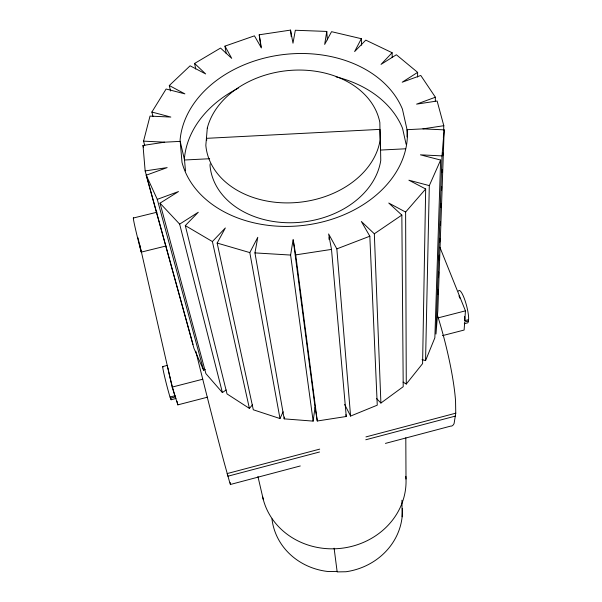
<?xml version="1.0" encoding="UTF-8"?>
<svg xmlns="http://www.w3.org/2000/svg" width="602" height="602" viewBox="0 0 602 602"><rect width="100%" height="100%" fill="white"/><g stroke="black" fill="none" stroke-linecap="round" stroke-linejoin="round"><path stroke-width="0.9" d="M417.592 77.056L417.63 72.375L396.364 54.752L381.043 64.376L392.128 52.728L365.768 40.116L354.623 51.576L361.335 38.701L331.559 31.68L324.674 44.413L326.773 31.432L295.334 30.258L292.986 43.186L290.54 30.1L259.214 34.788L260.877 46.903M422.062 359.575L425.561 360.636L429.309 185.619L408.886 180.201L425.674 188.975L422.596 363.616L406.275 384.038L403.054 382.104M435.291 100.97L435.389 97.231L420.775 75.461L402.211 82.211L417.63 72.375M458.378 291.157A16.751 3.446 75.4 0 1 464.24 298.344A16.751 3.446 75.4 0 1 468.649 318.104L468.597 319.654L464.774 320.64L464.819 319.09A16.751 3.394 75.4 0 0 464.631 316.592M407.072 136.932L407.057 129.686L422.935 128.866L444.178 129.859L442.003 155.895L420.444 154.834L440.634 160.057L434.855 337.79L425.561 360.636M442.003 155.895L435.983 334.057L437.835 310.534L444.178 129.859M437.955 294.566L438.121 289.878M438.542 277.68L438.738 272.051M439.159 259.861L439.325 255.165M439.776 242.034L439.904 238.279M440.363 225.148L440.491 221.393M440.973 207.321L441.108 203.574M441.559 190.435L441.687 186.688M442.177 172.616L442.274 169.802M442.763 155.73L442.861 152.916M443.381 137.903L443.471 135.089M443.636 130.401L443.802 125.705L437.135 101.023L416.592 104.131L435.389 97.231M385.446 443.396L450.68 426.111A87.892 15.073 75.2 0 0 454.096 423.499L455.759 413.19L455.548 400.789A87.892 15.073 75.2 0 0 437.451 315.237M464.774 320.64L465.444 310.85L439.874 247.234M464.292 323.718L467.333 322.935A16.751 3.446 75.4 0 0 468.115 322.363L468.597 319.654M210.166 163.849L210.023 165.573A86.011 65.513 -6.8 0 0 293.445 222.71A86.011 65.513 -6.8 0 0 380.765 160.41L380.449 143.208M252.434 404.875L249.401 408.397L212.393 241.552L225.329 227.962L217.156 243.065L253.307 409.781L279.99 418.548L249.807 252.592L257.776 237.301L254.947 252.9L284.174 418.864L313.138 421.114L315.042 407.245L293.264 240.318M284.174 418.864L284.453 417.028M313.138 421.114L290.608 255.06L293.144 239.385L295.717 254.879L317.277 421.001L346.255 416.494L331.499 249.401L328.617 233.96L336.842 248.874L350.582 416.072L377.266 405.169L369.824 236.21L361.343 221.483L374.324 233.787L380.9 403.054L403.212 386.695L401.843 215.087L388.764 203.04L405.62 212.062L406.275 384.038M144.773 145.661L143.554 141.139L150.018 116.096L170.825 117.066L151.877 112.047L166.114 89.013L184.874 93.867L169.297 85.529L190.112 65.806L205.651 73.933L194.596 63.451L220.535 48.062L231.702 58.349L224.96 46.128L254.435 35.842L261.396 47.919L259.214 34.788M429.309 185.619L440.634 160.057M279.99 418.548L283.128 411.798M405.62 212.062L425.674 188.975M249.401 408.397L227.022 393.926L185.296 225.592L198.276 212.25L179.652 224.125L222.394 392.564L226.134 389.961M374.324 233.787L401.843 215.087M222.394 392.564L205.899 373.624L160.012 203.167L178.485 191.564L157.28 199.352L203.581 370.177L205.305 369.5M336.842 248.874L369.824 236.21M203.581 370.177L193.957 348.34L146.211 175.205L167.138 167.604L145.157 170.93L143.005 145.451L164.655 142.177L180.201 141.38L184.521 160.004L209.654 158.725M319.7 449.13L227.172 473.571L227.902 476.212L319.519 451.997M365.956 436.909L455.759 413.19M365.775 439.769L455.579 416.035M230.513 484.444L300.278 465.963M442.447 335.645L464.127 330.046L464.684 321.927L468.506 320.941M139.792 244.901L172.164 387.094L177.846 404.86L207.637 397.154M438.331 317.818L465.444 310.85M172.164 387.094L202.731 379.23M163.029 366.994A17.119 0.707 75.8 0 0 164.369 375.535A17.119 0.707 75.8 0 0 169.576 395.552L170.035 397.004L174.934 395.74M170.035 397.004L170.426 398.193L175.31 396.929M171.164 399.728L176.017 398.471A17.112 0.64 75.8 0 1 175.769 398.17L174.482 394.287A17.112 0.64 75.8 0 1 172.676 387.838M162.736 366.573L167.597 365.331A17.112 0.64 75.8 0 0 167.604 366.046M133.659 218.195A27.873 0.963 75.6 0 0 140.258 248.393L141.252 252.118L166.017 245.992M133.351 218.007L157.062 212.205M295.717 254.879L331.499 249.401M422.935 128.866L443.802 125.705M405.266 148.807L380.577 150.064L379.967 129.377L206.418 138.34L206.779 140.108M337.105 571.396L328.316 571.546A65.483 60.463 -6.3 0 1 271.961 518.879M143.554 141.139L164.655 142.177M254.947 252.9L290.608 255.06M217.156 243.065L249.807 252.592M185.296 225.592L212.393 241.552M376.543 398.501L380.9 403.054M160.012 203.167L179.652 224.125M344.653 404.431L350.582 416.072M146.211 175.205L157.28 199.352M170.426 398.193L170.893 399.427A17.119 0.707 75.8 0 0 171.141 398.9M145.157 170.93L192.994 344.472M143.005 145.451L143.502 147.264M151.877 112.047L153.021 116.585M257.934 476.491L263.24 499.344M169.297 85.529L170.562 91.022M177.011 401.203L177.846 404.86M137.986 237.767L141.252 252.118M406.102 144.277L402.55 128.294A111.972 85.326 -6.8 0 0 336.142 76.883M194.596 63.451L195.71 68.982M345.924 414.665L346.255 416.494M224.96 46.128L226.217 53.533M315.042 407.245L317.277 421.001M334.102 548.181L337.165 571.9L345.954 571.749A65.422 60.426 -6.3 0 0 402.384 508.381M290.54 30.1L291.24 36.617M328.955 237.692L329.121 239.558M185.476 170.893L184.408 158.687A111.972 85.326 -6.8 0 1 238.279 88.17M326.773 31.432L327.405 39.867M361.335 38.701L361.621 45.255M392.128 52.728L392.203 57.416M401.94 500.224L402.128 516.794M405.808 437.737L406.004 479.041M405.838 476.332A72.458 65.957 -6.4 0 1 343.358 548.038A72.458 65.957 -6.4 0 1 262.607 496.695M172.458 387.011A17.112 0.64 75.8 0 1 167.898 367.845M458.95 295.921A16.751 3.394 75.4 0 1 460.018 298.359M195.808 351.237A89.254 1.046 75.8 0 0 223.967 461.749L229.836 482.887A89.254 1.046 75.8 0 0 230.197 482.518M207.299 128.045L205.831 145.293A87.824 66.077 -6.8 0 0 290.916 202.851A87.824 66.077 -6.8 0 0 380.163 139.822L379.847 122.469A87.824 66.077 -6.8 0 0 295.379 70.11A87.824 66.077 -6.8 0 0 207.299 128.045M407.351 131.018L402.422 109.112A114.139 86.003 -6.8 0 0 280.472 54.948A114.139 86.003 -6.8 0 0 180.088 140.055L182.015 162.42A114.139 86.003 -6.8 0 0 306.824 224.975A114.139 86.003 -6.8 0 0 407.351 131.018"/></g></svg>
